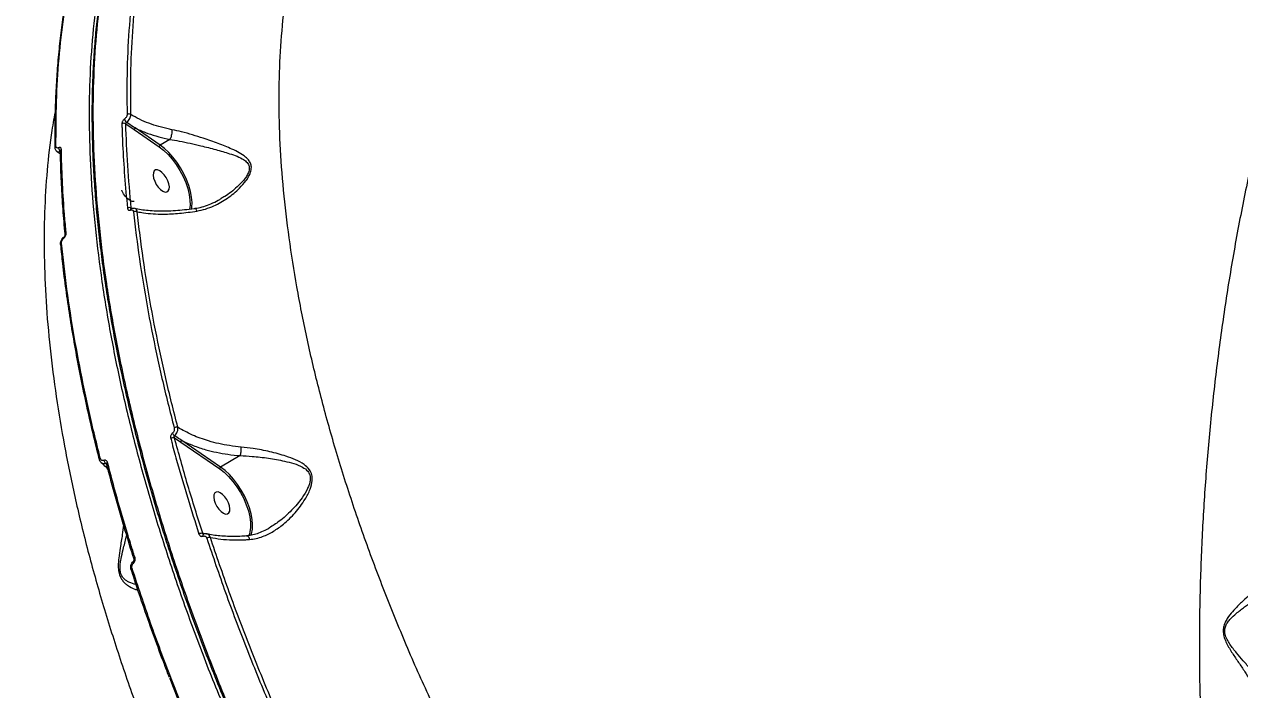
# Model space of a CAD drawing. Header units: millimetres. Extents: x -4335 to 4318, y -3792 to 3101.
# Drawn here: x 1081.3 to 1522.9, y 1042.1 to 1283.8 of the extents above; entities that cross this region are included whole.
import ezdxf

# ---------------------------------------------------------------- set-up
doc = ezdxf.new("R2010")
doc.units = ezdxf.units.MM
doc.layers.add('DIKOM_ОБЪЕКТ', color=7, linetype='Continuous')
doc.layers.add('DIKOM_РАЗМЕР_ОБЪЕКТА', color=7, linetype='Continuous')
doc.styles.add('style1', font='arial.ttf', dxfattribs={"width": 0.8})
doc.dimstyles.new('1-50', dxfattribs={"dimtxt": 300, "dimasz": 200, "dimexe": 100, "dimexo": 0, "dimgap": 100, "dimtad": 1, "dimtxsty": 'style1', "dimcen": 200, "dimclrd": 7, "dimclre": 7, "dimclrt": 7, "dimadec": 1, "dimazin": 2, "dimtfac": 1, "dimtmove": 0, "dimatfit": 2, "dimfxl": 0, "dimlwd": 25, "dimlwe": 18, "dimarcsym": 0})

# ---------------------------------------------------------------- blocks, each defined once
blk = doc.blocks.new('*D3')
at = {"layer": 'Defpoints', "color": 0, "transparency": 16777216}
for p in [(-2375.87, 1532.76), (1667.44, 1532.76), (-1786.5, -1525.94)]:
    blk.add_point(p, dxfattribs=at)
at = {"layer": 'DIKOM_РАЗМЕР_ОБЪЕКТА', "color": 7, "lineweight": 18, "transparency": 16777216}
for p, q in [((1667.44, 1532.76), (-2475.87, 1532.76)), ((-1786.5, -1525.94), (-2475.87, -1525.94))]:
    blk.add_line(p, q, dxfattribs=at)
at = {"layer": 'DIKOM_РАЗМЕР_ОБЪЕКТА', "color": 7, "lineweight": 25, "transparency": 16777216}
blk.add_line((-2375.87, -1325.94), (-2375.87, 1332.76), dxfattribs=at)
at = {"layer": 'DIKOM_РАЗМЕР_ОБЪЕКТА', "color": 7, "transparency": 16777216}
for points in [[(-2409.21, 1332.76), (-2342.54, 1332.76), (-2375.87, 1532.76)], [(-2409.21, -1325.94), (-2342.54, -1325.94), (-2375.87, -1525.94)]]:
    blk.add_solid(points, dxfattribs=at)
at = {"layer": 'DIKOM_РАЗМЕР_ОБЪЕКТА', "color": 7, "transparency": 16777216, "insert": (-2629.15, -119.32), "char_height": 300, "attachment_point": 5, "rotation": 90, "style": 'style1'}
blk.add_mtext('3050', dxfattribs=at)

msp = doc.modelspace()

# ---------------------------------------------------------------- linework, layer by layer
at = {"layer": 'DIKOM_ОБЪЕКТ', "color": 7, "linetype": 'Continuous', "lineweight": 15}
for p, q in [((1118.123, 1247.651), (1121.165, 1245.547)), ((1121.165, 1245.547), (1130.255, 1239.337)), ((1130.607, 1239.947), (1121.516, 1246.157)), ((1134.167, 1242.019), (1130.607, 1239.947)), ((1092.438, 1239.013), (1092.442, 1238.958)), ((1094.382, 1237.901), (1094.382, 1237.91)), ((1120.518, 1216.947), (1120.144, 1217.048)), ((1095.663, 1206.509), (1095.671, 1206.516)), ((1135.833, 1133.61), (1138.1, 1132.042)), ((1138.1, 1132.042), (1152.263, 1122.368)), ((1152.615, 1122.977), (1138.452, 1132.652)), ((1159.751, 1127.131), (1152.615, 1122.977)), ((1108.534, 1125.717), (1108.548, 1125.675)), ((1146.779, 1098.768), (1146.081, 1098.959)), ((1163.066, 1098.734), (1162.806, 1098.083)), ((1120.933, 1088.742), (1120.941, 1088.748)), ((1120.064, 1085.765), (1120.077, 1085.737))]:
    msp.add_line(p, q, dxfattribs=at)
at = {"layer": 'DIKOM_ОБЪЕКТ', "color": 7, "linetype": 'Continuous', "lineweight": 15, "flags": 128}
for points in [[(1130.255, 1239.337), (1131.879, 1238.074), (1133.482, 1236.543), (1135.026, 1234.782), (1136.475, 1232.831), (1137.792, 1230.738), (1138.948, 1228.554), (1139.913, 1226.33), (1140.666, 1224.12), (1141.187, 1221.977), (1141.464, 1219.952), (1141.492, 1218.094), (1141.303, 1216.612)], [(1142.143, 1217.399), (1142.212, 1219.123), (1142.049, 1221.035), (1141.658, 1223.077), (1141.046, 1225.207), (1140.226, 1227.378), (1139.216, 1229.544), (1138.038, 1231.658), (1136.717, 1233.674), (1135.282, 1235.55), (1133.763, 1237.244), (1132.194, 1238.72), (1130.607, 1239.947)], [(1128.978, 1230.894), (1128.464, 1230.542), (1128.157, 1229.896), (1128.082, 1229.008), (1128.246, 1227.95), (1128.635, 1226.807), (1129.218, 1225.673), (1129.948, 1224.639), (1130.764, 1223.789), (1131.602, 1223.192), (1132.394, 1222.896), (1133.075, 1222.925), (1133.589, 1223.277), (1133.896, 1223.923), (1133.971, 1224.811), (1133.807, 1225.87), (1133.418, 1227.012), (1132.835, 1228.146), (1132.105, 1229.18), (1131.289, 1230.03), (1130.451, 1230.627), (1129.659, 1230.923), (1128.978, 1230.894)], [(1121.158, 1219.491), (1120.472, 1219.474), (1119.678, 1219.782), (1118.839, 1220.39), (1118.025, 1221.249), (1117.3, 1222.288), (1116.723, 1223.424), (1116.656, 1223.589)], [(1142.038, 1216.692), (1142.141, 1217.385), (1142.143, 1217.399)], [(1094.448, 1203.848), (1094.45, 1203.827), (1094.457, 1203.795)], [(1108.882, 1126.183), (1108.752, 1126.096), (1108.649, 1126.005), (1108.576, 1125.912), (1108.536, 1125.821), (1108.531, 1125.734), (1108.534, 1125.717)], [(1111.498, 1124.642), (1111.364, 1124.553), (1111.259, 1124.458), (1111.186, 1124.362), (1111.149, 1124.268), (1111.148, 1124.18), (1111.153, 1124.164)], [(1152.263, 1122.368), (1153.893, 1121.099), (1155.502, 1119.562), (1157.051, 1117.791), (1158.503, 1115.831), (1159.823, 1113.729), (1160.979, 1111.535), (1161.943, 1109.303), (1162.692, 1107.086), (1163.208, 1104.938), (1163.477, 1102.911), (1163.495, 1101.053), (1163.26, 1099.411), (1163.066, 1098.734)], [(1164.151, 1100.432), (1164.221, 1102.081), (1164.067, 1103.993), (1163.682, 1106.04), (1163.074, 1108.175), (1162.257, 1110.354), (1161.248, 1112.528), (1160.069, 1114.651), (1158.745, 1116.677), (1157.306, 1118.561), (1155.782, 1120.263), (1154.207, 1121.746), (1152.615, 1122.977)], [(1150.986, 1113.925), (1150.471, 1113.573), (1150.164, 1112.927), (1150.09, 1112.039), (1150.254, 1110.98), (1150.643, 1109.838), (1151.226, 1108.704), (1151.955, 1107.67), (1152.772, 1106.82), (1153.61, 1106.223), (1154.402, 1105.926), (1155.082, 1105.956), (1155.597, 1106.308), (1155.904, 1106.954), (1155.979, 1107.842), (1155.815, 1108.9), (1155.425, 1110.043), (1154.843, 1111.177), (1154.113, 1112.211), (1153.296, 1113.061), (1152.458, 1113.658), (1151.667, 1113.954), (1150.986, 1113.925)], [(1120.967, 1088.097), (1120.901, 1088.258), (1120.862, 1088.406), (1120.851, 1088.537), (1120.869, 1088.645), (1120.915, 1088.725), (1120.933, 1088.742)], [(1121.512, 1089.985), (1121.377, 1089.897), (1121.27, 1089.807), (1121.195, 1089.718), (1121.154, 1089.635), (1121.151, 1089.56), (1121.155, 1089.542)], [(1120.422, 1086.2), (1120.292, 1086.116), (1120.187, 1086.029), (1120.112, 1085.945), (1120.068, 1085.865), (1120.058, 1085.792), (1120.064, 1085.765)]]:
    msp.add_lwpolyline(points, dxfattribs=at)
at = {"layer": 'DIKOM_ОБЪЕКТ', "color": 7, "linetype": 'Continuous', "lineweight": 15}
for centre, radius, start, end in [((1119.267, 1249.846), 1.382, 59.05628, 118.4493), ((1117.381, 1246.493), 1.375, 57.3679, 118.75967), ((1119.815, 1249.972), 2.235, 195.4086, 232.98342), ((1121.886, 1245.538), 0.721, 120.82442, 179.23558), ((1093.03, 1238.981), 0.593, 115.49317, 176.83844), ((1095.249, 1238.845), 1.506, 175.39072, 232.66922), ((1094.967, 1237.885), 0.584, 114.99012, 179.10803), ((1130.977, 1239.327), 0.721, 120.82018, 179.23142), ((1119.468, 1215.742), 1.471, 62.65529, 119.46789), ((1120.384, 1216.398), 0.532, 120.24502, 185.76051), ((1121.682, 1214.369), 1.5, 65.12101, 119.21201), ((1095.943, 1206.282), 0.361, 141.01605, 204.96431), ((1096.684, 1207.421), 0.558, 113.25555, 180.32928), ((1095.01, 1203.839), 0.562, 113.56267, 179.06343), ((1137.082, 1136.161), 2.165, 203.2818, 235.35768), ((1136.685, 1135.536), 1.919, 79.31577, 120.4254), ((1135.439, 1131.759), 1.892, 77.98821, 120.84057), ((1138.821, 1132.033), 0.721, 120.81121, 179.23554), ((1111.783, 1125.607), 1.617, 186.60397, 229.52573), ((1152.984, 1122.358), 0.721, 120.81121, 179.23554), ((1155.653, 1101.318), 8.544, 338.90268, 354.04946), ((1145.884, 1096.757), 2.211, 84.87627, 121.11445), ((1146.802, 1098.142), 0.702, 127.98288, 201.06603), ((1148.746, 1095.138), 2.314, 87.08669, 120.73103)]:
    msp.add_arc(centre, radius, start, end, dxfattribs=at)
for points, knots in [([(1638.453, 1465.046), (1636.02, 1462.741), (1630.347, 1457.364), (1621.644, 1447.675), (1612.356, 1436.233), (1603.329, 1423.775), (1594.577, 1410.347), (1586.11, 1395.978), (1577.952, 1380.726), (1570.138, 1364.662), (1562.706, 1347.86), (1555.681, 1330.362), (1549.082, 1312.182), (1542.912, 1293.365), (1537.187, 1273.979), (1531.932, 1254.114), (1527.172, 1233.863), (1522.922, 1213.274), (1519.202, 1192.376), (1516.005, 1171.207), (1513.34, 1149.847), (1511.216, 1128.396), (1509.643, 1106.952), (1508.628, 1085.567), (1508.187, 1064.276), (1508.307, 1043.113), (1508.984, 1022.16), (1510.212, 1001.513), (1511.983, 981.265), (1514.135, 962.963), (1516.498, 946.501), (1518.203, 936.764), (1519.055, 931.896)], [0, 0, 0, 0, 0.025624, 0.0597587, 0.0938385, 0.1278113, 0.1617851, 0.195866, 0.2300013, 0.2641369, 0.298218, 0.332192, 0.3661898, 0.4002946, 0.4344536, 0.4686129, 0.5027179, 0.5367161, 0.570769, 0.6049287, 0.6391429, 0.6733574, 0.7075177, 0.741571, 0.775708, 0.8099518, 0.8442501, 0.8785488, 0.9127932, 0.9469307, 0.9734653, 1, 1, 1, 1]), ([(1320.364, 888.145), (1316.617, 893.02), (1309.119, 902.777), (1298.232, 917.915), (1287.64, 933.371), (1277.257, 949.357), (1267.119, 965.85), (1257.263, 982.825), (1247.854, 1000.009), (1238.618, 1017.933), (1229.642, 1036.589), (1221.005, 1055.945), (1213.007, 1075.355), (1205.686, 1094.727), (1199.075, 1113.97), (1193.21, 1133.001), (1188.111, 1151.783), (1183.769, 1170.291), (1180.186, 1188.49), (1177.375, 1206.294), (1175.352, 1223.62), (1174.131, 1240.394), (1173.728, 1256.578), (1174.125, 1272.159), (1175.313, 1287.105), (1177.285, 1301.348), (1180.032, 1314.82), (1183.623, 1327.704), (1188.103, 1339.91), (1193.494, 1351.363), (1199.702, 1361.819), (1206.732, 1371.199), (1214.49, 1379.581), (1220.287, 1384.216), (1223.184, 1386.533)], [0, 0, 0, 0, 0.0277665, 0.0555662, 0.0833659, 0.1111323, 0.1400374, 0.1689801, 0.1979227, 0.2268276, 0.2586374, 0.2905481, 0.3225101, 0.3544717, 0.3863819, 0.4181912, 0.4498954, 0.4817, 0.5135555, 0.545411, 0.5772152, 0.6089191, 0.6405474, 0.6722759, 0.7040551, 0.7358343, 0.7675625, 0.7991909, 0.8325939, 0.8660263, 0.8994294, 0.9329429, 0.9664864, 1, 1, 1, 1]), ([(1137.017, 1372.013), (1135.04, 1369.258), (1130.682, 1363.184), (1124.894, 1352.51), (1119.477, 1340.295), (1114.891, 1327.083), (1111.128, 1312.975), (1108.214, 1298.026), (1106.165, 1282.277), (1105.002, 1265.738), (1104.708, 1248.452), (1105.279, 1230.479), (1106.707, 1211.905), (1108.99, 1192.815), (1112.089, 1173.503), (1115.978, 1154.016), (1120.599, 1134.406), (1125.982, 1114.488), (1132.102, 1094.347), (1138.934, 1074.072), (1146.559, 1053.46), (1155.013, 1032.537), (1164.298, 1011.34), (1174.275, 990.194), (1184.895, 969.197), (1196.109, 948.448), (1207.889, 928.014), (1220.226, 907.936), (1233.088, 888.239), (1246.43, 868.984), (1260.19, 850.253), (1274.308, 832.152), (1287.793, 815.811), (1296.654, 805.79), (1300.609, 801.318)], [0, 0, 0, 0, 0.0263641, 0.0581175, 0.0899708, 0.1218753, 0.1537796, 0.1856332, 0.2173865, 0.2491397, 0.2809932, 0.3128977, 0.3448021, 0.3766554, 0.4084088, 0.4389919, 0.4696644, 0.5003823, 0.5311002, 0.5617727, 0.5923557, 0.6241091, 0.6559627, 0.6878671, 0.7197716, 0.7516251, 0.7833785, 0.815132, 0.8469855, 0.8788899, 0.9107944, 0.942648, 0.9744014, 1, 1, 1, 1]), ([(1304.461, 798.908), (1303.449, 800.016), (1299.994, 803.799), (1294.157, 810.447), (1286.966, 818.823), (1279.872, 827.351), (1272.884, 835.997), (1266.001, 844.767), (1259.222, 853.662), (1252.543, 862.686), (1245.962, 871.84), (1239.477, 881.128), (1233.087, 890.552), (1226.789, 900.114), (1220.582, 909.82), (1214.472, 919.659), (1208.479, 929.599), (1202.627, 939.6), (1196.934, 949.634), (1191.402, 959.697), (1186.027, 969.792), (1180.808, 979.924), (1175.741, 990.095), (1170.827, 1000.309), (1166.063, 1010.567), (1161.449, 1020.873), (1156.983, 1031.231), (1152.666, 1041.638), (1148.51, 1052.067), (1144.532, 1062.476), (1140.748, 1072.827), (1137.16, 1083.109), (1133.767, 1093.327), (1130.567, 1103.484), (1127.558, 1113.585), (1124.739, 1123.632), (1122.11, 1133.628), (1119.67, 1143.576), (1117.419, 1153.478), (1115.356, 1163.337), (1113.485, 1173.134), (1111.814, 1182.831), (1110.352, 1192.389), (1109.1, 1201.791), (1108.057, 1211.039), (1107.223, 1220.137), (1106.596, 1229.089), (1106.177, 1237.897), (1105.964, 1246.565), (1105.959, 1255.093), (1106.161, 1263.485), (1106.571, 1271.744), (1107.189, 1279.857), (1108.013, 1287.8), (1109.041, 1295.538), (1110.27, 1303.052), (1111.7, 1310.34), (1113.33, 1317.406), (1115.161, 1324.251), (1117.192, 1330.879), (1119.425, 1337.292), (1121.86, 1343.49), (1124.497, 1349.475), (1127.339, 1355.248), (1130.381, 1360.811), (1133.629, 1366.127), (1136.239, 1370.088), (1137.825, 1372.188), (1138.202, 1372.686)], [0, 0, 0, 0, 0.0064579, 0.0220536, 0.0376537, 0.0531764, 0.0686275, 0.0840244, 0.099385, 0.1147266, 0.1300668, 0.1454198, 0.1608006, 0.1762268, 0.1917158, 0.2072851, 0.2228892, 0.2384362, 0.2539061, 0.2693167, 0.2846857, 0.3000308, 0.3153693, 0.3307171, 0.3460876, 0.3614984, 0.376967, 0.3925107, 0.4081175, 0.4236983, 0.4391916, 0.4546206, 0.4700027, 0.4853558, 0.5006973, 0.5160447, 0.5314098, 0.5468098, 0.5622626, 0.5777855, 0.5933872, 0.6089872, 0.6245089, 0.6399613, 0.6553617, 0.6707279, 0.6860772, 0.7014273, 0.7167915, 0.7321854, 0.7476265, 0.763132, 0.7787193, 0.7943265, 0.809879, 0.825356, 0.8407746, 0.8561523, 0.8715059, 0.8868529, 0.9022085, 0.9175857, 0.9330015, 0.9484726, 0.964016, 0.9796082, 0.9951626, 1, 1, 1, 1]), ([(1305.013, 798.99), (1302.139, 802.189), (1294.397, 810.807), (1281.994, 825.44), (1267.924, 843), (1254.071, 861.346), (1240.491, 880.434), (1227.24, 900.218), (1214.609, 920.261), (1202.627, 940.488), (1191.308, 960.822), (1180.467, 981.594), (1170.164, 1002.751), (1160.448, 1024.225), (1151.534, 1045.544), (1143.433, 1066.639), (1136.139, 1087.447), (1129.533, 1108.306), (1123.668, 1129.144), (1118.583, 1149.888), (1114.391, 1170.081), (1111.085, 1189.665), (1108.638, 1208.6), (1107.011, 1227.194), (1106.246, 1245.365), (1106.366, 1263.04), (1107.368, 1279.829), (1109.229, 1295.695), (1111.905, 1310.622), (1115.441, 1324.856), (1119.865, 1338.307), (1125.162, 1350.939), (1131.037, 1361.877), (1135.523, 1369.125), (1138.064, 1372.345), (1138.46, 1372.848)], [0, 0, 0, 0, 0.0184092, 0.0495957, 0.0808061, 0.1119926, 0.1440849, 0.1762035, 0.2082958, 0.2394823, 0.2706928, 0.3018793, 0.3339715, 0.36609, 0.3981823, 0.4293688, 0.4605793, 0.4917658, 0.5238581, 0.5559766, 0.588069, 0.6192554, 0.6504658, 0.6816524, 0.7137447, 0.7458632, 0.7779554, 0.8091418, 0.8403524, 0.8715386, 0.903631, 0.9357495, 0.9678418, 0.9949849, 1, 1, 1, 1]), ([(807.972, 978.286), (809.251, 980.563), (813.547, 988.206), (821.068, 1001.078), (830.601, 1016.846), (840.391, 1032.421), (850.424, 1047.803), (860.699, 1062.986), (871.213, 1077.966), (881.963, 1092.74), (892.946, 1107.303), (904.158, 1121.651), (915.596, 1135.781), (927.256, 1149.688), (939.136, 1163.37), (951.232, 1176.823), (963.54, 1190.042), (976.056, 1203.025), (988.778, 1215.768), (1001.701, 1228.268), (1014.821, 1240.522), (1028.135, 1252.527), (1041.64, 1264.28), (1055.331, 1275.775), (1069.201, 1287.018), (1083.263, 1297.981), (1094.249, 1306.319), (1100.606, 1310.915), (1102.155, 1312.035)], [0, 0, 0, 0, 0.0173024, 0.0580907, 0.098858, 0.1395922, 0.1802928, 0.2209594, 0.2615917, 0.3021894, 0.3427522, 0.3832803, 0.4237733, 0.4642312, 0.5046542, 0.5450422, 0.5853956, 0.6257144, 0.6659991, 0.7062499, 0.7464675, 0.786652, 0.8268043, 0.8669249, 0.9070147, 0.9470741, 0.9871041, 1, 1, 1, 1]), ([(1123.332, 1313.009), (1122.505, 1308.265), (1120.85, 1298.776), (1119.333, 1283.577), (1118.472, 1267.747), (1118.563, 1256.623), (1118.609, 1251.061)], [0, 0, 0, 0, 0.2485947, 0.4971896, 0.7485952, 1, 1, 1, 1]), ([(1119.978, 1251.031), (1119.932, 1256.519), (1119.84, 1267.494), (1120.683, 1283.24), (1122.19, 1298.473), (1123.857, 1308.049), (1124.691, 1312.836)], [0, 0, 0, 0, 0.2485952, 0.4971906, 0.7485963, 1, 1, 1, 1]), ([(1092.502, 1238.964), (1092.485, 1239.899), (1092.417, 1243.732), (1092.508, 1250.303), (1092.779, 1258.671), (1093.271, 1266.863), (1093.967, 1274.884), (1094.868, 1282.727), (1095.988, 1290.367), (1096.991, 1296.265), (1097.691, 1299.545), (1097.877, 1300.415)], [0, 0, 0, 0, 0.0419491, 0.1718888, 0.3019491, 0.4321014, 0.5623155, 0.6925622, 0.822799, 0.9529971, 1, 1, 1, 1]), ([(1092.775, 1239.516), (1092.783, 1244.976), (1092.798, 1255.896), (1093.804, 1271.544), (1095.475, 1286.671), (1097.253, 1296.167), (1098.141, 1300.915)], [0, 0, 0, 0, 0.2485947, 0.4971898, 0.7485947, 1, 1, 1, 1]), ([(1092.623, 1252.943), (1092.146, 1250.41), (1090.805, 1243.299), (1089.45, 1230.804), (1088.5, 1215.595), (1088.376, 1199.726), (1089.045, 1183.255), (1090.506, 1166.209), (1092.741, 1148.653), (1095.738, 1130.669), (1099.486, 1112.339), (1103.979, 1093.707), (1109.228, 1074.799), (1115.207, 1055.649), (1121.889, 1036.33), (1129.241, 1016.93), (1137.228, 997.539), (1145.839, 978.202), (1155.07, 958.952), (1164.896, 939.818), (1175.273, 920.874), (1186.15, 902.207), (1197.476, 883.899), (1208.355, 867.35), (1218.638, 852.464), (1225.077, 843.658), (1228.297, 839.255)], [0, 0, 0, 0, 0.0239518, 0.0672219, 0.110423, 0.1534884, 0.196584, 0.2398149, 0.283115, 0.3264153, 0.3696467, 0.4127425, 0.455908, 0.4992087, 0.5425786, 0.5859488, 0.6292502, 0.6724162, 0.7156882, 0.7590955, 0.802572, 0.8460488, 0.8894569, 0.9327296, 0.9663648, 1, 1, 1, 1]), ([(1118.609, 1251.061), (1118.599, 1250.925), (1118.579, 1250.655), (1118.389, 1250.201), (1118.103, 1249.776), (1117.838, 1249.511), (1117.686, 1249.397), (1117.66, 1249.378)], [0, 0, 0, 0, 0.2378589, 0.4755464, 0.7135327, 0.9515359, 1, 1, 1, 1]), ([(1118.469, 1248.187), (1118.511, 1248.22), (1118.758, 1248.413), (1119.188, 1248.861), (1119.644, 1249.581), (1119.943, 1250.348), (1119.966, 1250.803), (1119.978, 1251.031)], [0, 0, 0, 0, 0.0485268, 0.2867311, 0.5247032, 0.7622839, 1, 1, 1, 1]), ([(1134.915, 1245.521), (1134.598, 1245.583), (1132.979, 1245.901), (1130.125, 1246.611), (1126.495, 1247.819), (1123.055, 1249.273), (1121.008, 1250.443), (1119.978, 1251.031)], [0, 0, 0, 0, 0.0563923, 0.2882906, 0.5227658, 0.7600045, 1, 1, 1, 1]), ([(1117.66, 1249.378), (1117.635, 1249.359), (1117.484, 1249.246), (1117.219, 1248.983), (1116.936, 1248.559), (1116.747, 1248.105), (1116.729, 1247.834), (1116.719, 1247.699)], [0, 0, 0, 0, 0.0479473, 0.2856584, 0.5236306, 0.7617648, 1, 1, 1, 1]), ([(1116.719, 1247.699), (1116.734, 1247.193), (1116.806, 1244.667), (1117.058, 1238.377), (1117.635, 1228.708), (1118.375, 1220.919), (1118.745, 1217.022)], [0, 0, 0, 0, 0.0507692, 0.2538538, 0.6266974, 1, 1, 1, 1]), ([(1118.123, 1247.651), (1118.129, 1247.694), (1118.141, 1247.78), (1118.214, 1247.924), (1118.316, 1248.06), (1118.409, 1248.144), (1118.46, 1248.181), (1118.469, 1248.187)], [0, 0, 0, 0, 0.238501, 0.4769536, 0.7150067, 0.9522198, 1, 1, 1, 1]), ([(1120.144, 1217.048), (1119.657, 1222.246), (1118.682, 1232.653), (1118.31, 1242.648), (1118.123, 1247.651)], [0, 0, 0, 0, 0.4994493, 1, 1, 1, 1]), ([(1121.516, 1246.157), (1121.292, 1246.303), (1120.268, 1246.969), (1119.258, 1247.653), (1118.469, 1248.187)], [0, 0, 0, 0, 0.2185592, 1, 1, 1, 1]), ([(1121.516, 1246.157), (1122.751, 1245.592), (1125.145, 1244.495), (1129.076, 1243.199), (1132.1, 1242.43), (1133.833, 1242.085), (1134.167, 1242.019)], [0, 0, 0, 0, 0.3208313, 0.6223538, 0.9272273, 1, 1, 1, 1]), ([(1134.915, 1245.521), (1134.917, 1245.485), (1134.928, 1245.326), (1134.931, 1244.911), (1134.868, 1244.216), (1134.702, 1243.38), (1134.462, 1242.595), (1134.268, 1242.213), (1134.171, 1242.023)], [0, 0, 0, 0, 0.0350097, 0.1552382, 0.3664257, 0.577621, 0.788825, 1, 1, 1, 1]), ([(1143.992, 1215.956), (1145.042, 1216.183), (1147.143, 1216.638), (1150.92, 1218.123), (1155.207, 1220.532), (1159.089, 1223.74), (1161.535, 1226.513), (1162.812, 1228.48), (1163.569, 1230.128), (1163.88, 1231.825), (1163.556, 1233.365), (1162.782, 1234.594), (1161.439, 1235.889), (1159.43, 1237.19), (1156.123, 1238.788), (1151.789, 1240.547), (1146.892, 1242.244), (1142.39, 1243.659), (1138.539, 1244.742), (1136.076, 1245.271), (1134.915, 1245.521)], [0, 0, 0, 0, 0.0519304, 0.1038903, 0.1951558, 0.286404, 0.3437017, 0.3731343, 0.4024728, 0.4366832, 0.4671116, 0.4969764, 0.5269685, 0.5808924, 0.6349555, 0.7265889, 0.8181321, 0.8810568, 0.9438918, 1, 1, 1, 1]), ([(1134.167, 1242.019), (1134.168, 1242.02), (1134.17, 1242.021), (1134.171, 1242.022), (1134.171, 1242.023)], [0, 0, 0, 0, 0.6803966, 1, 1, 1, 1]), ([(1134.171, 1242.023), (1134.172, 1242.023), (1135.295, 1241.812), (1137.748, 1241.428), (1141.529, 1240.599), (1145.997, 1239.551), (1150.881, 1238.323), (1155.237, 1237.056), (1158.597, 1235.897), (1160.744, 1234.868), (1162.109, 1233.818), (1162.844, 1232.781), (1163.147, 1231.553), (1162.795, 1230.027), (1161.999, 1228.547), (1160.661, 1226.738), (1158.106, 1224.179), (1155.337, 1221.894), (1153.22, 1220.801), (1152.787, 1220.577)], [0, 0, 0, 0, 0.0000387, 0.0683659, 0.1460348, 0.2238075, 0.3372863, 0.450855, 0.5162757, 0.5815051, 0.6246719, 0.6501009, 0.6835088, 0.7212909, 0.7552282, 0.7893222, 0.8583235, 0.9710455, 1, 1, 1, 1]), ([(1093.07, 1237.718), (1093.01, 1237.754), (1092.778, 1237.894), (1092.557, 1238.328), (1092.417, 1238.741), (1092.45, 1238.978), (1092.455, 1239.014)], [0, 0, 0, 0, 0.1375993, 0.5368018, 0.9288109, 1, 1, 1, 1]), ([(1093.748, 1238.966), (1093.623, 1238.924), (1093.375, 1238.841), (1093.067, 1238.905), (1092.853, 1239.103), (1092.781, 1239.34), (1092.776, 1239.49), (1092.775, 1239.516)], [0, 0, 0, 0, 0.2377035, 0.475515, 0.7137143, 0.9519955, 1, 1, 1, 1]), ([(1094.417, 1236.535), (1094.403, 1236.55), (1093.989, 1236.951), (1093.485, 1237.318), (1092.999, 1237.673)], [0, 0, 0, 0, 0.0357713, 1, 1, 1, 1]), ([(1093.054, 1237.738), (1093.099, 1237.691), (1093.26, 1237.521), (1093.708, 1237.458), (1094.126, 1237.584), (1094.336, 1237.647)], [0, 0, 0, 0, 0.1633425, 0.5815723, 1, 1, 1, 1]), ([(1094.72, 1238.414), (1094.719, 1238.44), (1094.713, 1238.591), (1094.64, 1238.828), (1094.425, 1239.026), (1094.118, 1239.09), (1093.871, 1239.007), (1093.748, 1238.966)], [0, 0, 0, 0, 0.0489216, 0.2870809, 0.5249581, 0.7625472, 1, 1, 1, 1]), ([(1096.135, 1207.419), (1096.093, 1207.829), (1095.734, 1211.32), (1095.252, 1217.772), (1094.722, 1226.743), (1094.448, 1233.45), (1094.408, 1237.115), (1094.4, 1237.895)], [0, 0, 0, 0, 0.0391561, 0.3326255, 0.6267248, 0.9205787, 1, 1, 1, 1]), ([(1096.464, 1207.933), (1096.415, 1208.463), (1096.168, 1211.109), (1095.633, 1217.595), (1095.016, 1227.29), (1094.819, 1234.705), (1094.72, 1238.414)], [0, 0, 0, 0, 0.0507691, 0.2538553, 0.6266988, 1, 1, 1, 1]), ([(1143.212, 1216.926), (1143.448, 1216.956), (1144.554, 1217.093), (1146.533, 1217.644), (1149.152, 1218.599), (1151.265, 1219.582), (1152.455, 1220.317), (1152.804, 1220.533)], [0, 0, 0, 0, 0.0696569, 0.3264913, 0.5973336, 0.8817186, 1, 1, 1, 1]), ([(1118.745, 1217.022), (1118.751, 1216.977), (1118.776, 1216.794), (1118.893, 1216.527), (1119.146, 1216.311), (1119.477, 1216.231), (1119.728, 1216.307), (1119.854, 1216.345)], [0, 0, 0, 0, 0.0795747, 0.3194962, 0.5497834, 0.7748582, 1, 1, 1, 1]), ([(1119.854, 1216.345), (1119.978, 1216.382), (1120.227, 1216.457), (1120.554, 1216.378), (1120.803, 1216.165), (1120.918, 1215.902), (1120.944, 1215.722), (1120.95, 1215.678)], [0, 0, 0, 0, 0.2263444, 0.4527278, 0.6823839, 0.920766, 1, 1, 1, 1]), ([(1120.102, 1216.851), (1120.099, 1216.851), (1120.088, 1216.85), (1120.107, 1216.856), (1120.121, 1216.861)], [0, 0, 0, 0, 0.270315, 1, 1, 1, 1]), ([(1120.152, 1216.864), (1120.14, 1216.878), (1120.112, 1216.911), (1120.121, 1216.982), (1120.139, 1217.035), (1120.144, 1217.048)], [0, 0, 0, 0, 0.3500648, 0.8361468, 1, 1, 1, 1]), ([(1120.119, 1216.849), (1120.154, 1216.866), (1120.408, 1216.993), (1120.809, 1217.064), (1121.139, 1216.972), (1121.241, 1216.943)], [0, 0, 0, 0, 0.0988311, 0.7227966, 1, 1, 1, 1]), ([(1120.95, 1215.678), (1121.277, 1212.808), (1122.234, 1204.416), (1124.314, 1190.205), (1127.425, 1172.897), (1131.158, 1155.235), (1134.194, 1143.206), (1135.713, 1137.191)], [0, 0, 0, 0, 0.1144543, 0.3347651, 0.5550761, 0.7775376, 1, 1, 1, 1]), ([(1122.313, 1215.729), (1122.296, 1215.805), (1122.226, 1216.111), (1121.985, 1216.548), (1121.632, 1216.879), (1121.367, 1216.92), (1121.293, 1216.932)], [0, 0, 0, 0, 0.1234526, 0.4963536, 0.8587142, 1, 1, 1, 1]), ([(1121.311, 1217.015), (1121.513, 1216.967), (1122.435, 1216.743), (1124.323, 1216.46), (1126.967, 1216.18), (1129.849, 1216.04), (1132.921, 1216.037), (1136.15, 1216.174), (1139.507, 1216.469), (1141.877, 1216.733), (1143.135, 1216.938), (1143.223, 1216.952)], [0, 0, 0, 0, 0.0370678, 0.1695153, 0.3040476, 0.4402546, 0.5775846, 0.7154291, 0.8530243, 0.9897962, 1, 1, 1, 1]), ([(1122.313, 1215.729), (1123.068, 1215.586), (1124.855, 1215.247), (1128.032, 1214.94), (1132.335, 1214.825), (1137.624, 1215.054), (1141.851, 1215.653), (1143.992, 1215.956)], [0, 0, 0, 0, 0.1301679, 0.3081409, 0.4882735, 0.7408512, 1, 1, 1, 1]), ([(1137.04, 1137.422), (1135.54, 1143.365), (1132.539, 1155.252), (1128.817, 1172.821), (1125.693, 1190.149), (1123.6, 1204.44), (1122.639, 1212.867), (1122.313, 1215.729)], [0, 0, 0, 0, 0.2203113, 0.440622, 0.6630843, 0.8855464, 1, 1, 1, 1]), ([(1143.992, 1215.956), (1143.983, 1215.979), (1143.892, 1216.211), (1143.698, 1216.585), (1143.437, 1216.89), (1143.291, 1216.883), (1143.232, 1216.88)], [0, 0, 0, 0, 0.0390655, 0.3915259, 0.7570736, 1, 1, 1, 1]), ([(1094.46, 1203.85), (1094.452, 1203.897), (1094.4, 1204.199), (1094.503, 1204.815), (1094.842, 1205.622), (1095.271, 1206.222), (1095.597, 1206.433), (1095.68, 1206.487)], [0, 0, 0, 0, 0.0507157, 0.3223775, 0.6090057, 0.9002222, 1, 1, 1, 1]), ([(1094.785, 1204.354), (1094.784, 1204.505), (1094.781, 1204.805), (1094.947, 1205.303), (1095.216, 1205.754), (1095.464, 1206.012), (1095.6, 1206.118), (1095.616, 1206.13)], [0, 0, 0, 0, 0.2486583, 0.4974984, 0.7389279, 0.9703204, 1, 1, 1, 1]), ([(1095.616, 1206.13), (1095.751, 1206.251), (1096.012, 1206.486), (1096.295, 1206.972), (1096.466, 1207.475), (1096.464, 1207.781), (1096.464, 1207.933)], [0, 0, 0, 0, 0.2592172, 0.5021661, 0.7511297, 1, 1, 1, 1]), ([(1095.669, 1206.516), (1095.675, 1206.52), (1095.713, 1206.546), (1095.805, 1206.636), (1095.923, 1206.786), (1096.029, 1206.974), (1096.102, 1207.174), (1096.13, 1207.343), (1096.126, 1207.397), (1096.125, 1207.421)], [0, 0, 0, 0, 0.0268506, 0.1718358, 0.3156052, 0.4812857, 0.6598532, 0.8507303, 1, 1, 1, 1]), ([(1108.6, 1125.689), (1108.324, 1126.758), (1107.18, 1131.179), (1105.367, 1138.882), (1103.165, 1148.788), (1101.174, 1158.609), (1099.379, 1168.341), (1097.785, 1177.973), (1096.401, 1187.49), (1095.297, 1196.111), (1094.749, 1201.5), (1094.514, 1203.804)], [0, 0, 0, 0, 0.0394775, 0.1632197, 0.2870905, 0.4110608, 0.5351003, 0.6591787, 0.783258, 0.9073051, 1, 1, 1, 1]), ([(1108.882, 1126.183), (1108.111, 1129.274), (1105.857, 1138.314), (1102.591, 1153.12), (1099.31, 1170.516), (1096.632, 1187.656), (1095.401, 1198.788), (1094.785, 1204.354)], [0, 0, 0, 0, 0.1144542, 0.3347646, 0.5550751, 0.7775378, 1, 1, 1, 1]), ([(1135.094, 1135.306), (1135.078, 1135.293), (1134.942, 1135.185), (1134.705, 1134.911), (1134.481, 1134.426), (1134.382, 1133.884), (1134.44, 1133.55), (1134.469, 1133.384)], [0, 0, 0, 0, 0.0299226, 0.2617758, 0.5039626, 0.7520359, 1, 1, 1, 1]), ([(1135.713, 1137.191), (1135.74, 1137.027), (1135.796, 1136.701), (1135.699, 1136.17), (1135.478, 1135.695), (1135.246, 1135.427), (1135.111, 1135.319), (1135.094, 1135.306)], [0, 0, 0, 0, 0.2478675, 0.4958959, 0.7364475, 0.9670134, 1, 1, 1, 1]), ([(1135.852, 1134.38), (1135.88, 1134.403), (1136.103, 1134.584), (1136.494, 1135.025), (1136.894, 1135.793), (1137.111, 1136.644), (1137.064, 1137.163), (1137.04, 1137.422)], [0, 0, 0, 0, 0.0333264, 0.2664443, 0.5082658, 0.7552712, 1, 1, 1, 1]), ([(1160.093, 1130.25), (1158.664, 1130.401), (1155.903, 1130.695), (1151.935, 1131.464), (1147.357, 1132.66), (1142.171, 1134.519), (1138.765, 1136.446), (1137.04, 1137.422)], [0, 0, 0, 0, 0.1647937, 0.3184394, 0.4735203, 0.7333087, 1, 1, 1, 1]), ([(1134.469, 1133.384), (1134.625, 1132.801), (1135.402, 1129.89), (1137.391, 1122.68), (1140.583, 1111.7), (1143.355, 1103.002), (1144.741, 1098.65)], [0, 0, 0, 0, 0.0507679, 0.253848, 0.6266964, 1, 1, 1, 1]), ([(1135.833, 1133.61), (1135.8, 1133.68), (1135.738, 1133.818), (1135.709, 1134.036), (1135.737, 1134.218), (1135.794, 1134.32), (1135.834, 1134.365), (1135.847, 1134.376), (1135.852, 1134.38)], [0, 0, 0, 0, 0.2725428, 0.5325569, 0.7667288, 0.9319568, 0.9740869, 1, 1, 1, 1]), ([(1146.081, 1098.959), (1144.237, 1104.767), (1140.543, 1116.395), (1137.404, 1127.867), (1135.833, 1133.61)], [0, 0, 0, 0, 0.4994505, 1, 1, 1, 1]), ([(1138.452, 1132.652), (1138.228, 1132.798), (1137.356, 1133.366), (1136.493, 1133.948), (1135.852, 1134.38)], [0, 0, 0, 0, 0.2563705, 1, 1, 1, 1]), ([(1138.452, 1132.652), (1139.818, 1132.021), (1142.569, 1130.75), (1146.868, 1129.347), (1151.114, 1128.3), (1155.308, 1127.545), (1158.241, 1127.272), (1159.751, 1127.131)], [0, 0, 0, 0, 0.2198969, 0.4427772, 0.623672, 0.8062587, 1, 1, 1, 1]), ([(1159.751, 1127.131), (1159.752, 1127.132), (1159.754, 1127.133), (1159.755, 1127.135), (1159.756, 1127.136), (1159.756, 1127.136)], [0, 0, 0, 0, 0.5017978, 0.9169299, 1, 1, 1, 1]), ([(1159.756, 1127.136), (1159.805, 1127.333), (1159.903, 1127.728), (1160.015, 1128.531), (1160.083, 1129.357), (1160.098, 1129.933), (1160.094, 1130.206), (1160.093, 1130.25)], [0, 0, 0, 0, 0.2440123, 0.4880131, 0.7320099, 0.9571036, 1, 1, 1, 1]), ([(1159.756, 1127.136), (1159.757, 1127.136), (1161.172, 1127.092), (1164.599, 1126.878), (1170.048, 1126.253), (1175.124, 1125.373), (1179.261, 1124.314), (1182.159, 1123.22), (1184.141, 1121.823), (1184.882, 1120.576), (1185.216, 1119.418), (1185.219, 1118.151), (1184.803, 1116.574), (1183.909, 1114.446), (1181.889, 1111.211), (1178.435, 1107.179), (1174.384, 1103.5), (1171.503, 1101.67), (1170.291, 1100.9)], [0, 0, 0, 0, 0.0000709, 0.0788923, 0.1901965, 0.3045902, 0.3729648, 0.4425454, 0.4928788, 0.521718, 0.5302398, 0.565218, 0.5932914, 0.6221713, 0.6942875, 0.8046775, 0.9178393, 1, 1, 1, 1]), ([(1163.123, 1096.695), (1163.926, 1096.795), (1165.532, 1096.994), (1168.459, 1097.907), (1171.823, 1099.56), (1175.833, 1102.444), (1179.814, 1106.306), (1183.049, 1110.659), (1185.137, 1114.639), (1186.006, 1117.697), (1185.883, 1120.215), (1184.875, 1122.31), (1182.773, 1124.15), (1179.84, 1125.692), (1175.683, 1127.191), (1170.548, 1128.607), (1165.019, 1129.695), (1161.531, 1130.088), (1160.093, 1130.25)], [0, 0, 0, 0, 0.0404303, 0.0808829, 0.1509564, 0.2211468, 0.3139215, 0.4066913, 0.4680973, 0.5184389, 0.5509393, 0.5857398, 0.6308301, 0.6892183, 0.7478301, 0.8412606, 0.934579, 1, 1, 1, 1]), ([(1109.29, 1124.559), (1109.211, 1124.612), (1108.929, 1124.801), (1108.67, 1125.222), (1108.591, 1125.596), (1108.563, 1125.724)], [0, 0, 0, 0, 0.2058119, 0.7275075, 1, 1, 1, 1]), ([(1110.176, 1125.421), (1110.048, 1125.385), (1109.792, 1125.313), (1109.426, 1125.408), (1109.121, 1125.647), (1108.953, 1125.936), (1108.896, 1126.132), (1108.882, 1126.183)], [0, 0, 0, 0, 0.2256621, 0.4513777, 0.6801594, 0.9175879, 1, 1, 1, 1]), ([(1111.65, 1122.276), (1111.438, 1122.505), (1110.718, 1123.284), (1109.829, 1124.002), (1109.202, 1124.51)], [0, 0, 0, 0, 0.2938905, 1, 1, 1, 1]), ([(1109.261, 1124.581), (1109.346, 1124.504), (1109.577, 1124.297), (1110.097, 1124.201), (1110.521, 1124.319), (1110.733, 1124.377)], [0, 0, 0, 0, 0.227616, 0.6130041, 1, 1, 1, 1]), ([(1111.498, 1124.642), (1111.483, 1124.694), (1111.424, 1124.895), (1111.249, 1125.191), (1110.938, 1125.433), (1110.566, 1125.531), (1110.306, 1125.458), (1110.176, 1125.421)], [0, 0, 0, 0, 0.0825919, 0.3217175, 0.5513144, 0.7756372, 1, 1, 1, 1]), ([(1110.733, 1124.377), (1110.775, 1124.386), (1110.823, 1124.397), (1110.926, 1124.384), (1111.011, 1124.36), (1111.076, 1124.307), (1111.096, 1124.291)], [0, 0, 0, 0, 0.3403572, 0.392309, 0.8136516, 1, 1, 1, 1]), ([(1110.733, 1124.377), (1110.787, 1124.338), (1110.944, 1124.225), (1111.099, 1124.112), (1111.2, 1124.038)], [0, 0, 0, 0, 0.3470121, 1, 1, 1, 1]), ([(1111.148, 1124.168), (1111.142, 1124.191), (1111.126, 1124.261), (1111.092, 1124.301), (1111.097, 1124.297), (1111.099, 1124.295)], [0, 0, 0, 0, 0.2296685, 0.7033932, 1, 1, 1, 1]), ([(1121.162, 1089.544), (1121.015, 1089.998), (1119.756, 1093.874), (1117.557, 1101.14), (1114.601, 1111.321), (1112.478, 1119), (1111.397, 1123.259), (1111.167, 1124.168)], [0, 0, 0, 0, 0.0389083, 0.3323555, 0.6264306, 0.9202567, 1, 1, 1, 1]), ([(1121.512, 1089.985), (1121.324, 1090.577), (1120.386, 1093.534), (1118.137, 1100.82), (1114.907, 1111.81), (1112.635, 1120.363), (1111.498, 1124.642)], [0, 0, 0, 0, 0.0507677, 0.2538476, 0.6266957, 1, 1, 1, 1]), ([(1117.336, 1101.975), (1117.187, 1100.798), (1116.848, 1098.132), (1116.141, 1094.058), (1115.607, 1090.511), (1115.393, 1087.921), (1115.406, 1085.83), (1115.823, 1083.61), (1116.749, 1081.931), (1117.807, 1080.8), (1119.345, 1079.599), (1121.062, 1078.727), (1122.188, 1078.407), (1122.573, 1078.298)], [0, 0, 0, 0, 0.1223694, 0.2770938, 0.390814, 0.4485813, 0.5079792, 0.5753806, 0.6534431, 0.7098501, 0.7675862, 0.9205233, 1, 1, 1, 1]), ([(1162.006, 1098.114), (1162.26, 1098.126), (1163.218, 1098.17), (1164.918, 1098.559), (1167.102, 1099.287), (1168.863, 1100.067), (1169.861, 1100.671), (1170.141, 1100.84)], [0, 0, 0, 0, 0.0915235, 0.3451813, 0.6121665, 0.891304, 1, 1, 1, 1]), ([(1170.291, 1100.9), (1170.269, 1100.884), (1170.222, 1100.85), (1170.17, 1100.827), (1170.143, 1100.815)], [0, 0, 0, 0, 0.4738664, 1, 1, 1, 1]), ([(1121.885, 1080.338), (1121.022, 1080.56), (1119.84, 1080.863), (1118.27, 1081.734), (1117.32, 1082.523), (1116.691, 1083.421), (1116.262, 1084.488), (1116.105, 1085.295), (1116.03, 1086.537), (1116.102, 1087.882), (1116.491, 1090.253), (1117.268, 1093.52), (1118.04, 1096.386), (1118.416, 1098.007), (1118.469, 1098.238)], [0, 0, 0, 0, 0.1872461, 0.2562945, 0.3250857, 0.3938037, 0.4148245, 0.4766885, 0.491388, 0.560919, 0.6309252, 0.7723833, 0.9676463, 1, 1, 1, 1]), ([(1144.741, 1098.65), (1144.753, 1098.616), (1144.817, 1098.434), (1144.997, 1098.144), (1145.335, 1097.889), (1145.737, 1097.782), (1146.011, 1097.854), (1146.147, 1097.89)], [0, 0, 0, 0, 0.0546111, 0.2913685, 0.5278265, 0.7639747, 1, 1, 1, 1]), ([(1146.36, 1098.695), (1146.34, 1098.699), (1146.273, 1098.711), (1146.177, 1098.791), (1146.11, 1098.886), (1146.086, 1098.948), (1146.081, 1098.959)], [0, 0, 0, 0, 0.1652071, 0.539095, 0.9137707, 1, 1, 1, 1]), ([(1146.147, 1097.89), (1146.285, 1097.926), (1146.56, 1097.998), (1146.965, 1097.89), (1147.305, 1097.633), (1147.487, 1097.342), (1147.552, 1097.16), (1147.563, 1097.127)], [0, 0, 0, 0, 0.2364016, 0.4729214, 0.7098781, 0.946821, 1, 1, 1, 1]), ([(1146.354, 1098.689), (1146.352, 1098.689), (1146.348, 1098.689), (1146.366, 1098.696), (1146.378, 1098.701)], [0, 0, 0, 0, 0.3513245, 1, 1, 1, 1]), ([(1146.375, 1098.682), (1146.417, 1098.703), (1146.713, 1098.845), (1147.143, 1098.901), (1147.473, 1098.78), (1147.541, 1098.755)], [0, 0, 0, 0, 0.1170231, 0.8164358, 1, 1, 1, 1]), ([(1147.563, 1097.127), (1149.788, 1090.557), (1154.236, 1077.417), (1161.792, 1057.509), (1169.937, 1037.497), (1175.926, 1024.135), (1178.921, 1017.454)], [0, 0, 0, 0, 0.2485966, 0.4971929, 0.7485967, 1, 1, 1, 1]), ([(1148.864, 1097.449), (1148.845, 1097.504), (1148.743, 1097.806), (1148.45, 1098.276), (1148.002, 1098.668), (1147.677, 1098.726), (1147.57, 1098.745)], [0, 0, 0, 0, 0.0826369, 0.4508844, 0.8191255, 1, 1, 1, 1]), ([(1147.585, 1098.814), (1148.325, 1098.666), (1149.814, 1098.368), (1152.34, 1098.077), (1155.064, 1097.907), (1157.989, 1097.89), (1160.322, 1097.956), (1161.709, 1098.075), (1162.026, 1098.103)], [0, 0, 0, 0, 0.1855767, 0.3736215, 0.5631062, 0.7533798, 0.9437171, 1, 1, 1, 1]), ([(1148.864, 1097.449), (1150.087, 1097.215), (1152.556, 1096.744), (1156.924, 1096.476), (1160.535, 1096.523), (1162.672, 1096.665), (1163.123, 1096.695)], [0, 0, 0, 0, 0.2991585, 0.6039868, 0.9163475, 1, 1, 1, 1]), ([(1180.149, 1017.955), (1177.194, 1024.547), (1171.284, 1037.73), (1163.177, 1057.621), (1155.598, 1077.561), (1151.108, 1090.819), (1148.864, 1097.449)], [0, 0, 0, 0, 0.2485968, 0.4971939, 0.7485971, 1, 1, 1, 1]), ([(1162.029, 1098.047), (1162.105, 1098.053), (1162.305, 1098.067), (1162.632, 1097.775), (1162.909, 1097.315), (1163.058, 1096.917), (1163.111, 1096.737), (1163.123, 1096.695)], [0, 0, 0, 0, 0.1826759, 0.4822152, 0.7817653, 0.9501225, 1, 1, 1, 1]), ([(1120.074, 1085.768), (1120.057, 1085.81), (1119.936, 1086.11), (1119.904, 1086.758), (1120.086, 1087.63), (1120.46, 1088.334), (1120.824, 1088.616), (1120.954, 1088.717)], [0, 0, 0, 0, 0.0418693, 0.3017828, 0.5699317, 0.8457277, 1, 1, 1, 1]), ([(1120.422, 1086.2), (1120.386, 1086.358), (1120.314, 1086.674), (1120.381, 1087.19), (1120.571, 1087.664), (1120.796, 1087.953), (1120.94, 1088.074), (1120.967, 1088.097)], [0, 0, 0, 0, 0.2363502, 0.4725863, 0.7091606, 0.9458724, 1, 1, 1, 1]), ([(1120.937, 1088.75), (1120.955, 1088.764), (1120.997, 1088.796), (1121.084, 1088.919), (1121.153, 1089.085), (1121.187, 1089.264), (1121.185, 1089.43), (1121.163, 1089.508), (1121.153, 1089.546)], [0, 0, 0, 0, 0.1345563, 0.3218405, 0.5004519, 0.6706206, 0.8426506, 1, 1, 1, 1]), ([(1120.967, 1088.097), (1120.994, 1088.119), (1121.137, 1088.239), (1121.361, 1088.527), (1121.551, 1088.998), (1121.618, 1089.512), (1121.547, 1089.828), (1121.512, 1089.985)], [0, 0, 0, 0, 0.0535574, 0.2898009, 0.5263775, 0.7631483, 1, 1, 1, 1]), ([(1134, 1046.59), (1133.423, 1048.074), (1131.499, 1053.021), (1128.412, 1061.415), (1124.754, 1071.759), (1121.993, 1079.874), (1120.513, 1084.524), (1120.122, 1085.751)], [0, 0, 0, 0, 0.1132526, 0.3773128, 0.6413577, 0.9053246, 1, 1, 1, 1]), ([(1151.214, 1006.544), (1148.297, 1013.155), (1142.462, 1026.379), (1134.476, 1046.317), (1127.023, 1066.292), (1122.623, 1079.564), (1120.422, 1086.2)], [0, 0, 0, 0, 0.248597, 0.4971931, 0.7485968, 1, 1, 1, 1]), ([(1525.948, 1076.024), (1525.168, 1075.339), (1523.589, 1073.953), (1521.059, 1071.429), (1519.124, 1069.138), (1517.935, 1067.304), (1517.213, 1065.748), (1516.835, 1063.972), (1516.974, 1061.971), (1517.647, 1059.97), (1518.95, 1057.378), (1520.844, 1054.435), (1523.161, 1051.046), (1525.367, 1047.803), (1526.549, 1045.904), (1527.127, 1044.975)], [0, 0, 0, 0, 0.1219066, 0.2465973, 0.3298055, 0.3720104, 0.4152149, 0.4534544, 0.492076, 0.5402236, 0.5864718, 0.683884, 0.7835304, 0.8941434, 1, 1, 1, 1]), ([(1528.237, 1047.855), (1527.765, 1048.431), (1526.574, 1049.887), (1524.35, 1052.486), (1521.764, 1055.441), (1519.713, 1058.046), (1518.272, 1060.335), (1517.561, 1062.003), (1517.421, 1063.233), (1517.482, 1064.264), (1517.792, 1065.4), (1518.572, 1066.719), (1519.878, 1068.262), (1521.99, 1070.184), (1524.754, 1072.269), (1526.597, 1073.467), (1527.467, 1073.982), (1527.468, 1073.982)], [0, 0, 0, 0, 0.0776991, 0.1963067, 0.2994941, 0.4023897, 0.4489321, 0.4954574, 0.5259258, 0.5315286, 0.5675962, 0.6100718, 0.6528356, 0.7391902, 0.8695344, 0.999869, 1, 1, 1, 1]), ([(1134.163, 1046.297), (1134.174, 1046.269), (1136.651, 1039.578), (1142.162, 1026.17), (1148.015, 1012.83), (1150.942, 1006.16)], [0, 0, 0, 0, 0.0021455, 0.5010733, 1, 1, 1, 1])]:
    msp.add_open_spline(points, degree=3, knots=knots, dxfattribs=at)

# ---------------------------------------------------------------- dimensions: what is measured, and where the dimension line sits
at = {"layer": 'DIKOM_РАЗМЕР_ОБЪЕКТА'}
dim = msp.add_linear_dim(base=(-2375.873, 1532.764), p1=(-1786.496, -1525.942), p2=(1667.44, 1532.764), angle=90, text='3050', dimstyle='1-50', dxfattribs=at)
dim.commit()
dim.dimension.update_dxf_attribs({"geometry": '*D3', "text_midpoint": (-2375.873, -119.318), "dimtype": 160})

doc.saveas('drawing.dxf')
